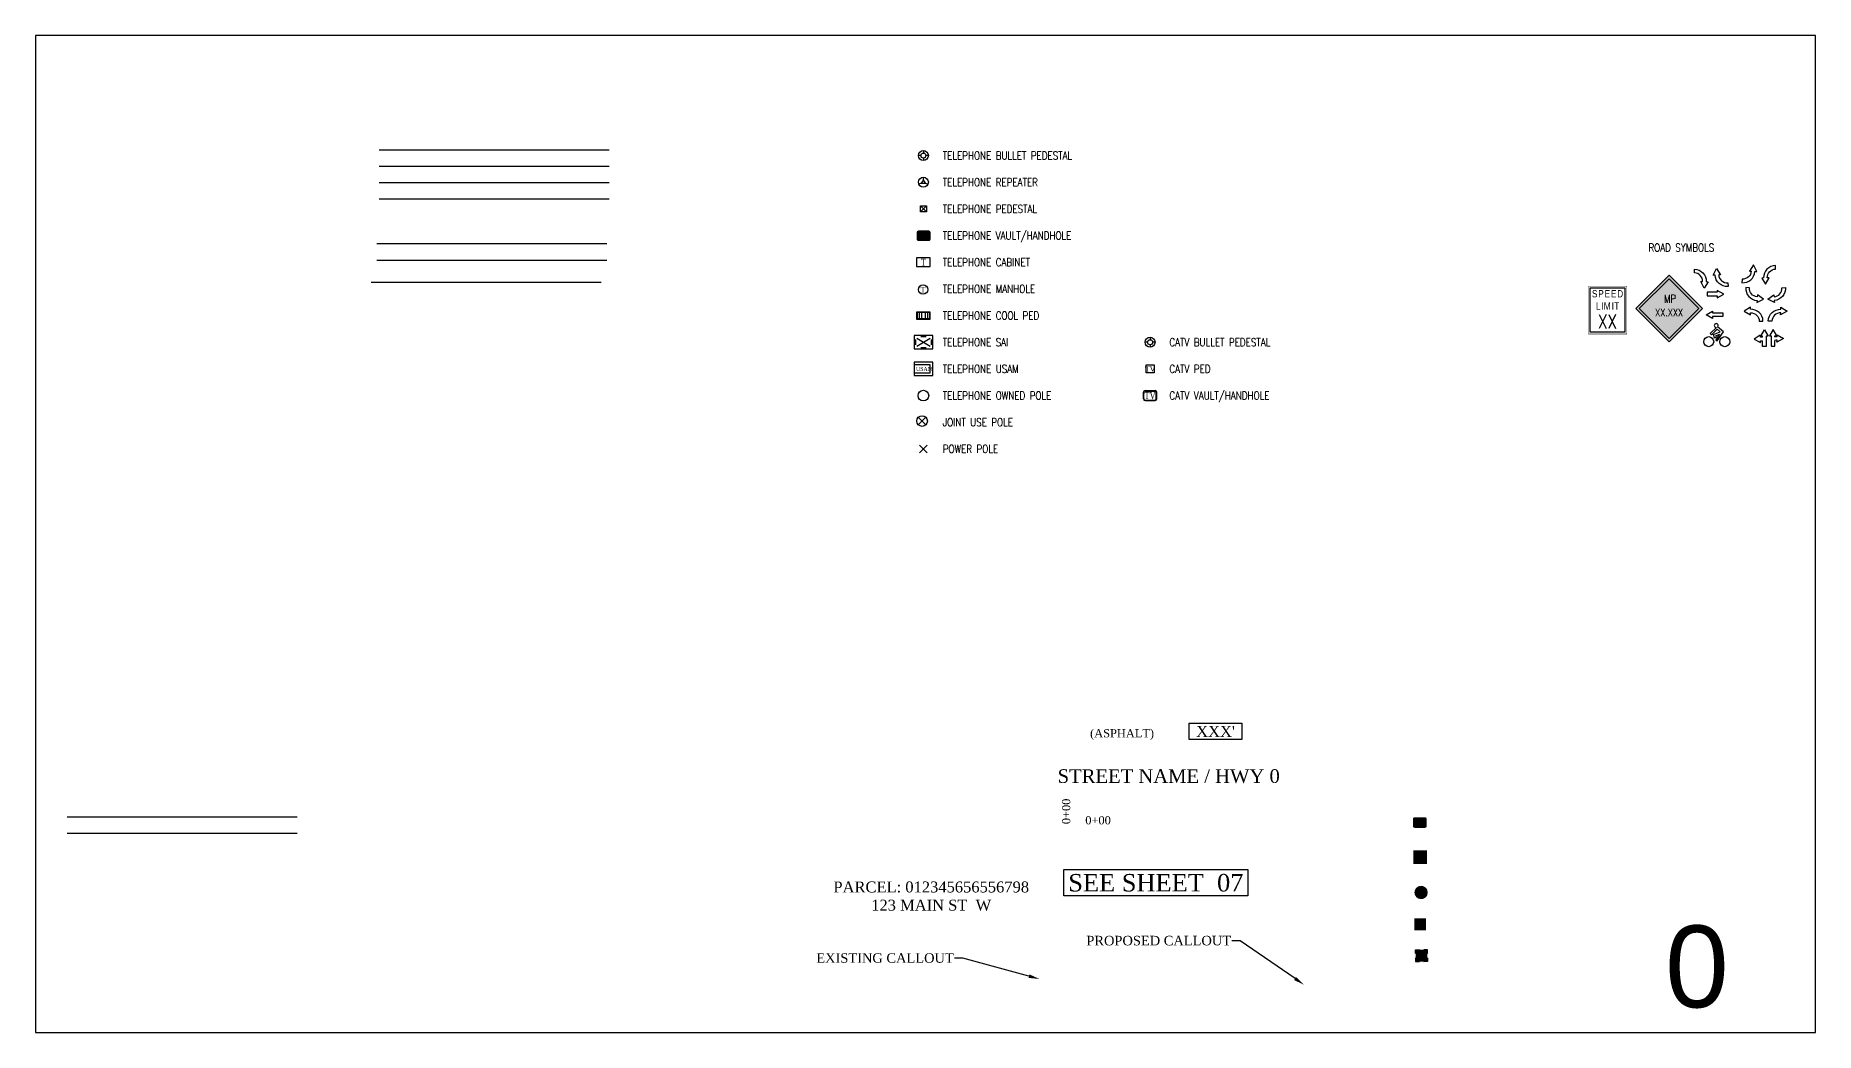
# Model space of a CAD drawing. Header units: feet. Extents: x 865220 to 2822444, y -2240498 to 975731.
# Drawn here: x 2811113 to 2811765, y 957827 to 958192 of the extents above; entities that cross this region are included whole.
import ezdxf
from ezdxf import colors
from ezdxf.entities.mleader import LeaderData, LeaderLine
from ezdxf.enums import TextEntityAlignment as Align
from ezdxf.lldxf.tags import DXFTag
from ezdxf.math import Vec2, Vec3

# ---------------------------------------------------------------- set-up
doc = ezdxf.new("R2010")
doc.units = ezdxf.units.FT
doc.header["$LTSCALE"] = 0.015
doc.header["$MEASUREMENT"] = 0
doc.set_wipeout_variables(frame=1)
for name, color, linetype in [('ADDRESS', 7, 'Continuous'), ('BOC', 7, 'BOC'), ('BORDER', 7, 'Continuous'), ('CATV STRUCT-EX', 30, 'CATV'), ('CENTER_LINE', 7, 'CL'), ('DETAIL', 7, 'Continuous'), ('DIMENSION-PROP', 7, 'Continuous'), ('EASEMENT', 7, 'EASEMENT'), ('ELEC STRUCT-EX', 1, 'Continuous'), ('EOP', 7, 'EOP'), ('F1', 112, 'F1'), ('FOOTAGE', 7, 'Continuous'), ('NOTES', 7, 'Continuous'), ('PUE', 7, 'PUE'), ('RUNNING LINE (AERIAL)', 10, 'Continuous'), ('RW', 174, 'RW'), ('STATIONING', 7, 'Continuous'), ('STREET NAME', 7, 'Continuous'), ('TAIL', 1, 'MST'), ('TEL LINE', 30, 'TEL'), ('TELEPHONE STRUCT-EX', 30, 'Continuous'), ('TELEPHONE STRUCT-PROP', 6, 'Continuous'), ('TRAFFIC LANE', 254, 'LANE')]:
    doc.layers.add(name, color=color, linetype=linetype)
doc.layers.add('RUNNING LINE (UNDERGROUND)', color=10, linetype='Continuous', lineweight=40)
doc.layers.add('WORK BOUNDARY', color=110, linetype='Continuous', lineweight=40)
doc.styles.add('Dimensions 100', font='arial.ttf')
doc.styles.add('Line', font='txt.shx', dxfattribs={"height": 3})
doc.styles.add('RS332', font='romans.shx', dxfattribs={"width": 0.8})
doc.styles.add('SIMPLEX', font='times.ttf', dxfattribs={"width": 0.8})
doc.styles.get("Standard").update_dxf_attribs({"font": 'times.ttf'})
doc.styles.add('Utilities', font='arial.ttf', dxfattribs={"height": 2.5})
tags = doc.linetypes.add('BOC', pattern='A,100,-5,["BOC",Line,S=1,R=0,X=0,Y=-1.5],-12', length=117).pattern_tags.tags
tags[6] = DXFTag(74, 10)
tags = doc.linetypes.add('CATV', pattern='A,20,-5,["CATV",Line,S=1,R=0,X=-2,Y=-1.5],-12', length=37).pattern_tags.tags
tags[6] = DXFTag(74, 10)
tags = doc.linetypes.add('CL', pattern='A,10,-8,8,-8,35,-8,8,-8,20,-5,["C/L",Line,S=1,R=0,X=0,Y=-1.5],-12,10', length=140).pattern_tags.tags
tags[22] = DXFTag(74, 10)
tags = doc.linetypes.add('EASEMENT', pattern='A,20,-4,4,-4,4,-4,4,-5,["ESMT",Line,S=1,R=0,X=-2,Y=-1.5],-12,4,-4', length=69).pattern_tags.tags
tags[18] = DXFTag(74, 10)
tags = doc.linetypes.add('EOP', pattern='A,100,-5,["EOP",Line,S=1,R=0,X=0,Y=-1.5],-12', length=117).pattern_tags.tags
tags[6] = DXFTag(74, 10)
tags = doc.linetypes.add('F1', pattern='A,15,-5,["F1",Line,S=1.5,R=0,X=0,Y=-1.5],-12', length=32).pattern_tags.tags
tags[6] = DXFTag(74, 10)
tags = doc.linetypes.add('LANE', pattern='A,10,-8,8,-8,8,-8,20,-5,["LANE",Line,S=1,R=0,X=0,Y=-1.5],-18,10', length=103).pattern_tags.tags
tags[18] = DXFTag(74, 10)
tags = doc.linetypes.add('MST', pattern='A,5,-5,5,-5,["TAIL",Line,S=1.5,R=0,X=0,Y=-1.5],-20', length=40).pattern_tags.tags
tags[10] = DXFTag(74, 10)
tags = doc.linetypes.add('PUE', pattern='A,20,-4,4,-4,4,-4,4,-5,["PUE",Line,S=1,R=0,X=0,Y=-1.5],-12,4,-4', length=69).pattern_tags.tags
tags[18] = DXFTag(74, 10)
tags = doc.linetypes.add('RW', pattern='A,10,-8,8,-8,8,-8,20,-5,["R/W",Line,S=1,R=0,X=0,Y=-1.5],-12,10', length=97).pattern_tags.tags
tags[18] = DXFTag(74, 10)
tags = doc.linetypes.add('TEL', pattern='A,20,-5,["T",Line,S=1,R=0,X=0,Y=-1.5],-12', length=37).pattern_tags.tags
tags[6] = DXFTag(74, 10)

# ---------------------------------------------------------------- blocks, each defined once
blk = doc.blocks.new("4'x4' BORE PIT")
at = {"color": 6}
blk.add_wipeout([(-2, 2), (2, 2), (2, -2), (-2, -2)], dxfattribs=at)
at = {"ltscale": 40, "true_color": 0xffffff}
h = blk.add_hatch(color=7, dxfattribs=at)
h.dxf.hatch_style = 1
h.paths.add_polyline_path([(-2, -2), (2, -2), (2, 2), (-2, 2)])
at = {"layer": 'RUNNING LINE (UNDERGROUND)', "color": 6, "lineweight": 0, "const_width": 0.3, "flags": 128}
blk.add_lwpolyline([(-2, 2), (2, 2), (2, -2), (-2, -2)], close=True, dxfattribs=at)
blk = doc.blocks.new('NEW HH')
at = {"ltscale": 40, "true_color": 0xffffff}
h = blk.add_hatch(color=7, dxfattribs=at)
h.dxf.hatch_style = 1
h.paths.add_polyline_path([(-0.061, -0.031, 0.414214), (-0.046, -0.046), (0.046, -0.046, 0.414214), (0.061, -0.031), (0.061, 0.031, 0.414214), (0.046, 0.046), (-0.046, 0.046, 0.414214), (-0.061, 0.031)])
at = {"layer": 'RUNNING LINE (UNDERGROUND)', "color": 6, "lineweight": 0, "const_width": 0.005, "flags": 128}
blk.add_lwpolyline([(-0.061, 0.031), (-0.061, -0.031, 0.414214), (-0.046, -0.046), (0.046, -0.046, 0.414214), (0.061, -0.031), (0.061, 0.031, 0.414214), (0.046, 0.046), (-0.046, 0.046, 0.414214)], format="xyb", close=True, dxfattribs=at)
at = {"layer": 'TELEPHONE STRUCT-PROP', "color": 18, "true_color": 0x000000, "style": 'Utilities'}
blk.add_text('HH', height=0.05, dxfattribs=at).set_placement((0, 0), align=Align.MIDDLE_CENTER)
blk = doc.blocks.new('Turn Arrow 1')
at = {"layer": 'TRAFFIC LANE'}
blk.add_lwpolyline([(6.03, 6.95, -0.414017), (1.59, 3.08), (1.47, 1.3, 0.414017), (7.82, 6.82), (8.73, 6.76), (7.14, 10.02), (5.12, 7.01)], format="xyb", close=True, dxfattribs=at).dxf.unprotected_set("ltscale", 0)
blk = doc.blocks.new('Turn Arrow 2')
at = {"layer": 'TRAFFIC LANE'}
blk.add_lwpolyline([(2.39, 4, -0.414017), (6.43, 8.28), (6.38, 10.07, 0.414017), (0.6, 3.95), (-0.32, 3.92), (1.58, 0.84), (3.3, 4.03)], format="xyb", close=True, dxfattribs=at).dxf.unprotected_set("ltscale", 0)
blk = doc.blocks.new('Turn Arrow Hybrid 1')
at = {"layer": 'TRAFFIC LANE', "ltscale": 10}
blk.add_lwpolyline([(26429.56, 28334.88), (26429.56, 28335.33), (26430.46, 28335.33), (26428.67, 28338.45), (26426.85, 28335.31), (26427.77, 28335.32), (26427.8, 28330.31), (26429.59, 28330.32), (26429.57, 28333.06)], dxfattribs=at)
blk.add_lwpolyline([(26429.56, 28334.88, -0.046171), (26430.66, 28334.95), (26430.69, 28335.86), (26433.77, 28333.96), (26430.58, 28332.24), (26430.61, 28333.16, 0.062647), (26429.57, 28333.06, 0.062647)], format="xyb", dxfattribs=at)
blk = doc.blocks.new('Turn Arrow Hybrid 2')
at = {"layer": 'TRAFFIC LANE', "ltscale": 10}
blk.add_lwpolyline([(26423.55, 28334.64, 0.046171), (26422.46, 28334.71), (26422.43, 28335.62), (26419.35, 28333.72), (26422.54, 28332), (26422.51, 28332.92, -0.062647), (26423.54, 28332.82, -0.062647)], format="xyb", dxfattribs=at)
blk.add_lwpolyline([(26423.55, 28334.64), (26423.56, 28335.09), (26422.66, 28335.09), (26424.44, 28338.21), (26426.26, 28335.07), (26425.35, 28335.08), (26425.32, 28330.07), (26423.53, 28330.08), (26423.54, 28332.82)], dxfattribs=at)
blk = doc.blocks.new('TELEPHONE BULLET PEDESTAL')
at = {"layer": 'TELEPHONE STRUCT-EX'}
for p, q in [((-0.9375, 0), (-1.875, 0)), ((-0.9375, 0), (-1.875, 0)), ((0, 1.875), (0, 0.9375)), ((0, 1.875), (0, 0.9375)), ((1.875, 0), (0.9375, 0)), ((1.875, 0), (0.9375, 0)), ((0, -0.9375), (0, -1.875)), ((0, -0.9375), (0, -1.875))]:
    blk.add_line(p, q, dxfattribs=at)
for radius in [1.875, 1.875, 0.9375, 0.9375]:
    blk.add_circle((0, 0), radius, dxfattribs=at)
blk = doc.blocks.new('TELEPHONE REPEATER')
at = {"layer": 'TELEPHONE STRUCT-EX'}
for p, q in [((0, 0.94), (-0.86, -0.37)), ((0, 0.94), (0, 1.88)), ((0.86, -0.37), (0, 0.94)), ((-0.86, -0.37), (-1.73, -0.73)), ((-0.86, -0.37), (0.86, -0.37)), ((0.86, -0.37), (1.73, -0.73))]:
    blk.add_line(p, q, dxfattribs=at)
blk.add_circle((0, 0), 1.88, dxfattribs=at)
blk = doc.blocks.new('TELPED')
at = {"linetype": 'Continuous', "flags": 128}
blk.add_lwpolyline([(0.28, 0.28), (0.28, -0.28), (-0.28, -0.28), (-0.28, 0.28)], close=True, dxfattribs=at)
blk = doc.blocks.new('TELEPHONE PEDESTAL')
at = {"layer": 'TELEPHONE STRUCT-EX'}
for p, q in [((-1.12, 1.12), (1.12, -1.12)), ((1.12, 1.12), (-1.12, -1.12))]:
    blk.add_line(p, q, dxfattribs=at)
at = {"layer": 'TELEPHONE STRUCT-EX', "xscale": 4, "yscale": 4, "zscale": 4}
blk.add_blockref('TELPED', (0, 0), dxfattribs=at)
blk = doc.blocks.new('TELEPHONE MANHOLE')
at = {"layer": 'TELEPHONE STRUCT-EX'}
blk.add_circle((0, 0), 1.76, dxfattribs=at)
at = {"layer": 'TELEPHONE STRUCT-EX', "style": 'SIMPLEX'}
blk.add_text('T', height=2, dxfattribs=at).set_placement((0, 0.01), align=Align.MIDDLE_CENTER)
blk = doc.blocks.new('SAI')
at = {"layer": 'TELEPHONE STRUCT-EX'}
for p, q in [((3.5, 2.5), (-3.5, 2.5)), ((-3.5, 2.5), (-3.5, -2.5)), ((-3, 1), (-3, -1)), ((-2.5, 1.5), (2.5, -1.5)), ((-2.5, -1.5), (2.5, 1.5)), ((1, 2), (-1, 2)), ((3, -1), (3, 1)), ((3.5, -2.5), (3.5, 2.5)), ((-3.5, -2.5), (3.5, -2.5)), ((-1, -2), (1, -2))]:
    blk.add_line(p, q, dxfattribs=at)
blk = doc.blocks.new('TELEPHONE CABINET')
at = {"layer": 'TELEPHONE STRUCT-EX', "linetype": 'Continuous'}
blk.add_lwpolyline([(-2.6, -1.6), (2.6, -1.6), (2.6, 1.6), (-2.6, 1.6)], close=True, dxfattribs=at)
at = {"layer": 'TELEPHONE STRUCT-EX', "style": 'SIMPLEX', "width": 0.8}
blk.add_text('T', height=2.6, dxfattribs=at).set_placement((0, 0), align=Align.MIDDLE_CENTER)
blk = doc.blocks.new('TELEPHONE COOL PED')
at = {"layer": 'TELEPHONE STRUCT-EX'}
for p, q in [((-1.55, 1.23), (-1.55, -1.23)), ((-0.73, 1.23), (-0.73, -1.23)), ((0.73, 1.23), (0.73, -1.23)), ((1.55, 1.23), (1.55, -1.23))]:
    blk.add_line(p, q, dxfattribs=at)
at = {"layer": 'TELEPHONE STRUCT-EX', "flags": 128}
for points in [[(2.46, 1.43), (2.46, -1.43), (-2.46, -1.43), (-2.46, 1.43)], [(2.26, 1.23), (2.26, -1.23), (-2.26, -1.23), (-2.26, 1.23)]]:
    blk.add_lwpolyline(points, close=True, dxfattribs=at)
blk = doc.blocks.new('TELEPHONE USAM')
at = {"layer": 'TELEPHONE STRUCT-EX'}
for p, q in [((-3.5, 2.5), (-3.5, -2.5)), ((3.5, 2.5), (-3.5, 2.5)), ((2.5, 1.5), (-3.5, 1.5)), ((2.5, -1.5), (2.5, 1.5)), ((3.5, -2.5), (3.5, 2.5)), ((-3.5, -1.5), (2.5, -1.5)), ((-3.5, -2.5), (3.5, -2.5))]:
    blk.add_line(p, q, dxfattribs=at)
at = {"layer": 'TELEPHONE STRUCT-EX', "style": 'SIMPLEX', "width": 0.8}
blk.add_text('USAM', height=1.5, dxfattribs=at).set_placement((-2.77, -0.76))
blk = doc.blocks.new('TELEPHONE OWNED POLE')
at = {"layer": 'TELEPHONE STRUCT-EX'}
blk.add_circle((0, 0), 2, dxfattribs=at)
blk = doc.blocks.new('CATV PED')
at = {"layer": 'CATV STRUCT-EX', "flags": 128}
blk.add_lwpolyline([(1.5, -1.5), (-1.5, -1.5), (-1.5, 1.5), (1.5, 1.5)], close=True, dxfattribs=at)
at = {"layer": 'CATV STRUCT-EX', "style": 'SIMPLEX', "width": 0.8}
blk.add_text('TV', height=2, dxfattribs=at).set_placement((0, 0), align=Align.MIDDLE_CENTER)
blk = doc.blocks.new('CATV VAULT - HH')
at = {"layer": 'CATV STRUCT-EX'}
for p, q in [((-2.5, -1.25), (-2.5, 1.25)), ((-2.35, -1.25), (-2.35, 1.25)), ((-1.88, 1.88), (1.88, 1.88)), ((-1.88, 1.72), (1.88, 1.72)), ((2.35, -1.25), (2.35, 1.25)), ((2.5, -1.25), (2.5, 1.25)), ((-1.88, -1.72), (1.88, -1.72)), ((-1.88, -1.88), (1.88, -1.88))]:
    blk.add_line(p, q, dxfattribs=at)
for centre, radius, start, end in [((-1.88, 1.25), 0.625, 90, 180), ((-1.88, 1.25), 0.475, 90, 180), ((1.88, 1.25), 0.625, 0, 90), ((1.88, 1.25), 0.475, 0, 90), ((-1.88, -1.25), 0.625, 180, 270), ((-1.88, -1.25), 0.475, 180, 270), ((1.88, -1.25), 0.625, 270, 0), ((1.88, -1.25), 0.475, 270, 0)]:
    blk.add_arc(centre, radius, start, end, dxfattribs=at)
at = {"layer": 'CATV STRUCT-EX', "style": 'SIMPLEX', "width": 0.8}
blk.add_text('TV', height=2.6, dxfattribs=at).set_placement((0, 0), align=Align.MIDDLE_CENTER)
blk = doc.blocks.new('CATV BULLET PEDESTAL')
at = {"layer": 'CATV STRUCT-EX'}
for p, q in [((-0.9375, 0), (-1.875, 0)), ((-0.9375, 0), (-1.875, 0)), ((0, 1.875), (0, 0.9375)), ((0, 1.875), (0, 0.9375)), ((1.875, 0), (0.9375, 0)), ((1.875, 0), (0.9375, 0)), ((0, -0.9375), (0, -1.875)), ((0, -0.9375), (0, -1.875))]:
    blk.add_line(p, q, dxfattribs=at)
for radius in [1.875, 1.875, 0.9375, 0.9375]:
    blk.add_circle((0, 0), radius, dxfattribs=at)
blk = doc.blocks.new('Power Pole')
at = {"layer": 'ELEC STRUCT-EX'}
for p, q in [((1.38, 1.38), (-1.38, -1.38)), ((-1.38, 1.38), (1.38, -1.38))]:
    blk.add_line(p, q, dxfattribs=at)
blk = doc.blocks.new('EX HH')
at = {"ltscale": 40, "true_color": 0xffffff}
h = blk.add_hatch(color=7, dxfattribs=at)
h.dxf.hatch_style = 1
h.paths.add_polyline_path([(-0.061, -0.031, 0.414214), (-0.046, -0.046), (0.046, -0.046, 0.414214), (0.061, -0.031), (0.061, 0.031, 0.414214), (0.046, 0.046), (-0.046, 0.046, 0.414214), (-0.061, 0.031)])
at = {"color": 30, "const_width": 0.005, "flags": 128}
blk.add_lwpolyline([(-0.061, 0.031), (-0.061, -0.031, 0.414214), (-0.046, -0.046), (0.046, -0.046, 0.414214), (0.061, -0.031), (0.061, 0.031, 0.414214), (0.046, 0.046), (-0.046, 0.046, 0.414214)], format="xyb", close=True, dxfattribs=at)
at = {"layer": 'RUNNING LINE (UNDERGROUND)', "color": 7, "lineweight": -3, "flags": 128}
blk.add_lwpolyline([(-0.054, 0.031), (-0.054, -0.031, 0.414214), (-0.046, -0.038), (0.046, -0.038, 0.414214), (0.054, -0.031), (0.054, 0.031, 0.414214), (0.046, 0.038), (-0.046, 0.038, 0.414214)], format="xyb", close=True, dxfattribs=at)
at = {"layer": 'TELEPHONE STRUCT-PROP', "color": 30, "style": 'Utilities'}
blk.add_text('HH', height=0.05, dxfattribs=at).set_placement((0, 0), align=Align.MIDDLE_CENTER)
blk = doc.blocks.new('*U60')
at = {"ltscale": 40, "true_color": 0xffffff}
h = blk.add_hatch(color=7, dxfattribs=at)
h.dxf.hatch_style = 1
h.paths.add_polyline_path([(0, -13.51), (13.51, 0), (0, 13.51), (-13.51, 0)])
at = {"color": 18, "lineweight": 25, "ltscale": 40, "true_color": 0x000000}
for points in [[(-13.51, 0), (0, 13.51), (13.51, 0), (0, -13.51)], [(-12.09, 0), (0, 12.09), (12.09, 0), (0, -12.09)]]:
    blk.add_lwpolyline(points, close=True, dxfattribs=at)
at = {"layer": 'NOTES', "color": 18, "lineweight": 25, "ltscale": 10, "true_color": 0x000000, "insert": (-3.42, 5.6), "char_height": 3.2, "attachment_point": 1, "style": 'RS332'}
blk.add_mtext_dynamic_manual_height_columns('\\pxqc;MP', width=7.621, gutter_width=24, heights=[0], dxfattribs=at)
at = {"layer": 'NOTES', "color": 18, "lineweight": 25, "ltscale": 3, "true_color": 0x000000, "style": 'RS332', "width": 0.8}
blk.add_attdef('X.XXX', text='', height=3, dxfattribs=at).set_placement((0.02, -3.11), align=Align.CENTER)
blk = doc.blocks.new('SPEED LIMIT')
at = {"color": 7}
blk.add_wipeout([(-11.7, 14.6), (11.7, 14.6), (11.7, -14.6), (-11.7, -14.6)], dxfattribs=at)
at = {"layer": 'NOTES', "color": 7, "ltscale": 10, "const_width": 0.3}
blk.add_lwpolyline([(-11.7, 14.6), (11.7, 14.6), (11.7, -14.6), (-11.7, -14.6)], close=True, dxfattribs=at)
at = {"layer": 'NOTES', "color": 7, "ltscale": 10}
blk.add_lwpolyline([(-10.6, 13.5), (10.6, 13.5), (10.6, -13.5), (-10.6, -13.5)], close=True, dxfattribs=at)
at = {"layer": 'NOTES', "color": 7, "ltscale": 10, "insert": (-6.5, 12.2), "char_height": 4.5, "attachment_point": 1, "style": 'RS332'}
blk.add_mtext_dynamic_manual_height_columns('\\pxqc;{\\fArial|b0|i0|c0|p34;\\T1.15;SPEED LIMIT}', width=13.46, gutter_width=30, heights=[0], dxfattribs=at)
at = {"layer": 'NOTES', "color": 7, "lineweight": 30, "ltscale": 3, "style": 'RS332', "width": 0.8}
blk.add_attdef('X', text='', height=8.5, dxfattribs=at).set_placement((-0.1, -11.3), align=Align.CENTER)
blk = doc.blocks.new('Traffic Arrow')
at = {"layer": 'TRAFFIC LANE'}
blk.add_lwpolyline([(9.01, 0.9), (4, 0.88), (4, 1.78), (0.89, -0.01), (4.02, -1.83), (4.01, -0.91), (9.02, -0.89)], close=True, dxfattribs=at).dxf.unprotected_set("ltscale", 0)
blk = doc.blocks.new('bike')
at = {"layer": 'TRAFFIC LANE', "flags": 128}
for points in [[(-0.3, 1.82), (-1.81, 0.33)], [(-1.81, 0.33), (-1.48, -0.01)], [(0.63, 0.76), (-0.1, 1.36), (-1.48, -0.01)], [(-0.76, -0.74), (-1.04, 0.08), (0.63, 0.76)], [(0.46, 0.19), (-0.48, -1.2), (-0.09, -1.46), (1.39, 0.74), (-0.06, 1.94)], [(-0.32, -0.59), (-0.46, -0.19), (0.46, 0.19)], [(-0.76, -0.74), (-0.32, -0.59)]]:
    blk.add_lwpolyline(points, dxfattribs=at).dxf.unprotected_set("ltscale", 0)
at = {"layer": 'TRAFFIC LANE'}
for centre in [(-2.19, -1.65), (1.72, -1.65)]:
    blk.add_circle(centre, 1.22, dxfattribs=at).dxf.unprotected_set("ltscale", 0)
blk.add_arc((-0.37, 2.28), 0.466, 312.5021, 278.9197, dxfattribs=at).dxf.unprotected_set("ltscale", 0)
blk = doc.blocks.new('JOINT USE POLE')
at = {"layer": 'TELEPHONE STRUCT-EX', "color": 0}
for p, q in [((1.41, 1.41), (-1.41, -1.41)), ((-1.41, 1.41), (1.41, -1.41))]:
    blk.add_line(p, q, dxfattribs=at)
blk.add_circle((0, 0), 2, dxfattribs=at)
blk = doc.blocks.new('Proposed FlowerPot')
at = {"lineweight": 5, "ltscale": 100, "true_color": 0xffffff}
h = blk.add_hatch(color=7, dxfattribs=at)
h.dxf.hatch_style = 1
h.paths.add_polyline_path([(-0.06, 0, 0.414214), (0, -0.06, 0.414214), (0.06, 0, 0.414214), (0, 0.06, 0.414214)])
at = {"lineweight": 5, "ltscale": 100}
blk.add_circle((0, 0), 0.0604, dxfattribs=at)
at = {"layer": 'RUNNING LINE (UNDERGROUND)', "color": 6, "lineweight": 5, "const_width": 0.00907, "flags": 128}
blk.add_lwpolyline([(-0.06, 0, -0.414214), (0, 0.06, -0.414214), (0.06, 0, -0.414214), (0, -0.06, -0.414214), (-0.06, 0)], format="xyb", dxfattribs=at)
at = {"color": 18, "linetype": 'ByBlock', "lineweight": 5, "ltscale": 100, "true_color": 0x000000, "style": 'Dimensions 100'}
blk.add_text('F', height=0.0744, dxfattribs=at).set_placement((-0.029, -0.037))
blk = doc.blocks.new('PFP')
at = {"color": 6}
blk.add_wipeout([(-0.121, 0.121), (0.121, 0.121), (0.121, -0.121), (-0.121, -0.121)], dxfattribs=at)
at = {"ltscale": 40, "true_color": 0xffffff}
h = blk.add_hatch(color=7, dxfattribs=at)
h.dxf.hatch_style = 1
h.paths.add_polyline_path([(-0.121, -0.121), (0.121, -0.121), (0.121, 0.121), (-0.121, 0.121)])
at = {"layer": 'RUNNING LINE (UNDERGROUND)', "color": 6, "lineweight": 0, "const_width": 0.0181, "flags": 128}
blk.add_lwpolyline([(-0.121, 0.121), (0.121, 0.121), (0.121, -0.121), (-0.121, -0.121)], close=True, dxfattribs=at)
at = {"layer": 'RUNNING LINE (UNDERGROUND)', "color": 18, "lineweight": 0, "true_color": 0x000000, "const_width": 0.0181, "flags": 128}
for points in [[(-0.084, -0.084), (0.084, 0.084)], [(-0.084, 0.084), (0.084, -0.084)]]:
    blk.add_lwpolyline(points, dxfattribs=at)
blk = doc.blocks.new('*U65')
at = {"ltscale": 40}
h = blk.add_hatch(color=6, dxfattribs=at)
h.dxf.hatch_style = 1
h.paths.add_polyline_path([(0.121, -0.044), (0.121, 0.044, 0.307805), (0.044, 0.12), (-0.044, 0.12, 0.307805), (-0.121, 0.044), (-0.121, -0.044, 0.307805), (-0.044, -0.12), (0.044, -0.12, 0.307805)])
at = {"ltscale": 100, "true_color": 0x000000}
h = blk.add_hatch(color=18, dxfattribs=at)
h.dxf.hatch_style = 1
h.paths.add_polyline_path([(0.121, -0.12), (0.121, -0.044, -0.307805), (0.044, -0.12)])
h.paths.add_polyline_path([(-0.121, -0.044), (-0.121, -0.12), (-0.044, -0.12, -0.307805)])
h.paths.add_polyline_path([(-0.121, 0.12), (-0.121, 0.044, -0.307805), (-0.044, 0.12)])
h.paths.add_polyline_path([(0.121, 0.044), (0.121, 0.12), (0.044, 0.12, -0.307805)])
at = {"color": 18, "ltscale": 100, "true_color": 0x000000, "flags": 128}
for points in [[(-0.121, 0.12), (-0.044, 0.12, 0.307805), (-0.121, 0.044), (-0.121, 0.12)], [(0.121, 0.12), (0.044, 0.12, -0.307805), (0.121, 0.044), (0.121, 0.12)], [(-0.121, -0.12), (-0.044, -0.12, -0.307805), (-0.121, -0.044), (-0.121, -0.12)], [(0.121, -0.12), (0.044, -0.12, 0.307805), (0.121, -0.044), (0.121, -0.12)]]:
    blk.add_lwpolyline(points, format="xyb", dxfattribs=at)
at = {"color": 7, "lineweight": 50, "ltscale": 100, "true_color": 0xffffff, "flags": 128}
for points in [[(-0.039, 0), (0.039, 0)], [(0, -0.039), (0, 0.039)]]:
    blk.add_lwpolyline(points, dxfattribs=at)

msp = doc.modelspace()

# ---------------------------------------------------------------- linework, layer by layer
at = {"layer": 'BOC', "ltscale": 40, "flags": 128}
msp.add_lwpolyline([(2811238.59, 958137.87), (2811322.87, 958137.87)], dxfattribs=at)
at = {"layer": 'CENTER_LINE', "ltscale": 40, "flags": 128}
msp.add_lwpolyline([(2811238.59, 958149.87), (2811322.87, 958149.87)], dxfattribs=at)
at = {"layer": 'EASEMENT', "ltscale": 40, "flags": 128}
msp.add_lwpolyline([(2811237.77, 958109.5), (2811322.05, 958109.5)], dxfattribs=at)
at = {"layer": 'EOP', "ltscale": 40, "flags": 128}
msp.add_lwpolyline([(2811238.59, 958143.87), (2811322.87, 958143.87)], dxfattribs=at)
at = {"layer": 'F1', "ltscale": 40, "flags": 128}
msp.add_lwpolyline([(2811124.33, 957899.49), (2811208.6, 957899.49)], dxfattribs=at)
at = {"layer": 'PUE', "ltscale": 40, "flags": 128}
msp.add_lwpolyline([(2811237.77, 958115.5), (2811322.05, 958115.5)], dxfattribs=at)
at = {"layer": 'RW', "ltscale": 40, "flags": 128}
msp.add_lwpolyline([(2811238.59, 958131.87), (2811322.87, 958131.87)], dxfattribs=at)
at = {"layer": 'TAIL', "ltscale": 40, "flags": 128}
msp.add_lwpolyline([(2811124.33, 957905.49), (2811208.6, 957905.49)], dxfattribs=at)
at = {"layer": 'TEL LINE', "ltscale": 40, "flags": 128}
msp.add_lwpolyline([(2811235.72, 958101.35), (2811319.99, 958101.35)], dxfattribs=at)

# ---------------------------------------------------------------- block references
for name, p, xscale, yscale, zscale in [('Turn Arrow 1', (2811736.74, 958100.21), 0.7500000000000001, 0.7500000000000001, 0.7500000000000001), ('Turn Arrow 2', (2811745.34, 958099.97), 0.7500000000000001, 0.7500000000000001, 0.7500000000000001), ('Turn Arrow 2', (2811725.24, 958098.61), -0.7500000000000001, 0.7500000000000001, 0.7500000000000001), ('Turn Arrow 1', (2811733.84, 958098.85), -0.7500000000000001, 0.7500000000000001, 0.7500000000000001), ('Turn Arrow Hybrid 2', (2791927.75, 936830.24), 0.7500000000000001, 0.7500000000000001, 0.7500000000000001), ('Turn Arrow Hybrid 1', (2791927.75, 936830.24), 0.7500000000000001, 0.7500000000000001, 0.7500000000000001), ('NEW HH', (2811619.83, 957903.42), 40, 40, 40), ('Proposed FlowerPot', (2811620.29, 957877.81), 37.20833653414967, 37.20833653414967, 37.20833653414967), ('*U65', (2811620.46, 957854.66), 18, 18, 18)]:
    msp.add_blockref(name, p, dxfattribs=dict(xscale=xscale, yscale=yscale, zscale=zscale))
at = {"xscale": 0.9036914640000002, "yscale": 0.9036914640000002, "zscale": 0.9036914640000002}
msp.add_blockref('*U60', (2811711.15, 958091.7), dxfattribs=at).add_auto_attribs({'X.XXX': 'XX.XXX'})
at = {"yscale": 0.7500000000000001, "zscale": 0.7500000000000001}
for name, p, xscale, rotation in [('Turn Arrow 1', (2811738.25, 958100.53), 0.7500000000000001, 270), ('Turn Arrow 1', (2811754.81, 958100.53), -0.7500000000000001, 90), ('Turn Arrow 2', (2811738, 958091.93), 0.7500000000000001, 270), ('Turn Arrow 2', (2811755.05, 958091.93), -0.7500000000000001, 90)]:
    msp.add_blockref(name, p, dxfattribs=dict(at, xscale=xscale, rotation=rotation))
msp.add_blockref('Power Pole', (2811437.97, 958040.3))
at = {"layer": 'CATV STRUCT-EX', "xscale": 0.9768868823137693, "yscale": 0.9768868823137693, "zscale": 0.9768868823137693}
for name, p in [('CATV BULLET PEDESTAL', (2811521.01, 958079.37)), ('CATV PED', (2811521.01, 958069.6)), ('CATV VAULT - HH', (2811521.01, 958059.83))]:
    msp.add_blockref(name, p, dxfattribs=at)
at = {"layer": 'DETAIL', "yscale": 0.75, "zscale": 0.75, "rotation": 180}
for p, xscale in [((2811731.82, 958097.01), 0.75), ((2811724.1, 958089.43), -0.75)]:
    msp.add_blockref('Traffic Arrow', p, dxfattribs=dict(at, xscale=xscale))
at = {"layer": 'DIMENSION-PROP', "xscale": 0.9768868823137693, "yscale": 0.9768868823137693, "zscale": 0.9768868823137693}
for name, p in [('TELEPHONE OWNED POLE', (2811437.97, 958059.83)), ('JOINT USE POLE', (2811437.5, 958050.5))]:
    msp.add_blockref(name, p, dxfattribs=at)
at = {"layer": 'TELEPHONE STRUCT-EX'}
for name, p, xscale, yscale, zscale in [('TELEPHONE BULLET PEDESTAL', (2811437.97, 958147.75), 0.9768868823137693, 0.9768868823137693, 0.9768868823137693), ('TELEPHONE REPEATER', (2811437.97, 958137.98), 0.9768868823137693, 0.9768868823137693, 0.9768868823137693), ('TELEPHONE PEDESTAL', (2811437.97, 958128.22), 0.9768868823137693, 0.9768868823137693, 0.9768868823137693), ('EX HH', (2811438.07, 958118.38), 40, 40, 40), ('TELEPHONE CABINET', (2811437.97, 958108.68), 0.9768868823137693, 0.9768868823137693, 0.9768868823137693), ('TELEPHONE MANHOLE', (2811437.86, 958098.65), 0.9768868823137693, 0.9768868823137693, 0.9768868823137693), ('TELEPHONE COOL PED', (2811437.97, 958089.14), 0.9768868823137693, 0.9768868823137693, 0.9768868823137693), ('SAI', (2811437.97, 958079.37), 0.9768868823137693, 0.9768868823137693, 0.9768868823137693), ('TELEPHONE USAM', (2811437.97, 958069.6), 0.9768868823137693, 0.9768868823137693, 0.9768868823137693)]:
    msp.add_blockref(name, p, dxfattribs=dict(at, xscale=xscale, yscale=yscale, zscale=zscale))
at = {"layer": 'TRAFFIC LANE', "xscale": 1.504757717259673, "yscale": 1.504757717259673, "zscale": 1.504757717259673}
msp.add_blockref('bike', (2811728.96, 958082.07), dxfattribs=at)

# ---------------------------------------------------------------- texts
at = {"layer": 'BORDER', "style": 'RS332', "width": 0.8}
for s, height, p in [('TELEPHONE BULLET PEDESTAL', 2.9307, (2811445.07, 958147.75)), ('TELEPHONE REPEATER', 2.9307, (2811445.07, 958137.98)), ('TELEPHONE PEDESTAL', 2.9307, (2811445.07, 958128.22)), ('TELEPHONE VAULT/HANDHOLE', 2.9307, (2811445.07, 958118.45)), ('ROAD SYMBOLS', 2.9307, (2811703.58, 958114.04)), ('TELEPHONE CABINET', 2.9307, (2811445.07, 958108.68)), ('TELEPHONE MANHOLE', 2.9307, (2811445.07, 958098.91)), ('TELEPHONE COOL PED', 2.9307, (2811445.07, 958089.14)), ('TELEPHONE SAI', 2.9307, (2811445.07, 958079.37)), ('CATV BULLET PEDESTAL', 2.9307, (2811528.1, 958079.37)), ('TELEPHONE USAM', 2.9307, (2811445.07, 958069.6)), ('CATV PED', 2.931, (2811528.1, 958069.6)), ('CATV VAULT/HANDHOLE', 2.9307, (2811528.1, 958059.83)), ('TELEPHONE OWNED POLE', 2.9307, (2811445.07, 958059.83)), ('JOINT USE POLE', 2.9307, (2811445.07, 958050.07)), ('POWER POLE', 2.931, (2811445.07, 958040.3))]:
    msp.add_text(s, height=height, dxfattribs=at).set_placement(p, align=Align.MIDDLE_LEFT)
at = {"layer": 'WORK BOUNDARY', "ltscale": 3, "style": 'Utilities'}
msp.add_text('0', height=30, dxfattribs=at).set_placement((2811709.7, 957835.7))

# ---------------------------------------------------------------- next in the draw order: block references
at = {"layer": 'RUNNING LINE (AERIAL)', "xscale": 0.6, "yscale": 0.6, "zscale": 0.6}
msp.add_blockref('SPEED LIMIT', (2811688.63, 958091.18), dxfattribs=at).add_auto_attribs({'X': 'XX'})

# ---------------------------------------------------------------- next in the draw order: linework, layer by layer
at = {"layer": 'WORK BOUNDARY', "lineweight": -3}
msp.add_lwpolyline([(2811112.75, 957826.54), (2811764.75, 957826.54), (2811764.75, 958191.72), (2811112.75, 958191.72)], close=True, dxfattribs=at)

# ---------------------------------------------------------------- next in the draw order: block references
for name, p, xscale, yscale, zscale in [('PFP', (2811619.97, 957890.73), 19.58057085319607, 19.58057085319607, 19.58057085319607), ("4'x4' BORE PIT", (2811619.99, 957866.15), 1.008214499303968, 1.008214499303968, 1.008214499303968)]:
    msp.add_blockref(name, p, dxfattribs=dict(xscale=xscale, yscale=yscale, zscale=zscale))

# ---------------------------------------------------------------- next in the draw order: texts
at = {"layer": 'ADDRESS', "ltscale": 5, "insert": (2811440.85, 957881.82), "char_height": 4, "attachment_point": 2, "bg_fill": 3, "box_fill_scale": 1.5, "bg_fill_color": 256, "bg_fill_true_color": 13158600, "bg_fill_transparency": 0}
msp.add_mtext('\\pxqc;PARCEL: 012345656556798\\P123 MAIN ST  W', dxfattribs=at)
at = {"layer": 'DETAIL', "ltscale": 5, "insert": (2811510.76, 957937.63), "char_height": 3, "width": 17.8586, "attachment_point": 2, "bg_fill": 3, "box_fill_scale": 1.5, "bg_fill_color": 256, "bg_fill_true_color": 13158600, "bg_fill_transparency": 0}
msp.add_mtext('\\pxqc;(ASPHALT)', dxfattribs=at)
at = {"layer": 'DETAIL', "ltscale": 5, "insert": (2811523.14, 957884.57), "char_height": 6.4, "attachment_point": 2, "bg_fill": 19, "box_fill_scale": 1.25, "bg_fill_color": 256, "bg_fill_transparency": 0}
msp.add_mtext('SEE SHEET  07', dxfattribs=at)
at = {"layer": 'FOOTAGE', "ltscale": 40, "insert": (2811545.01, 957936.81), "char_height": 4, "width": 17.3446, "attachment_point": 5, "bg_fill": 19, "box_fill_scale": 1.25, "bg_fill_color": 256, "bg_fill_transparency": 0}
msp.add_mtext("\\pxqc;XXX'", dxfattribs=at)
at = {"layer": 'STATIONING', "ltscale": 5, "insert": (2811488.78, 957907.51), "char_height": 3, "width": 9.5157, "attachment_point": 2, "rotation": 90, "bg_fill": 3, "box_fill_scale": 1.5, "bg_fill_color": 256, "bg_fill_true_color": 13158600, "bg_fill_transparency": 0}
msp.add_mtext('\\pxqc;0+00', dxfattribs=at)

# ---------------------------------------------------------------- next in the draw order: leaders
at = {"layer": 'DETAIL', "ltscale": 5}
ml = msp.add_multileader_mtext('Standard', dxfattribs=at)
ml.set_content('PROPOSED CALLOUT', color=256)
ml.set_leader_properties()
ml.build(insert=Vec2(0, 0))
ml.multileader.update_dxf_attribs({"has_text_frame": 1, "text_left_attachment_type": 2, "text_right_attachment_type": 2, "dogleg_length": 3})
ctx = ml.context
ctx.base_point, ctx.char_height, ctx.landing_gap_size, ctx.plane_origin = Vec3(2811497.39, 957860.13), 3.5, 1, Vec3(2811601.7, 957876.94)
ctx.left_attachment, ctx.right_attachment, ctx.text_align_type = 2, 2, 1
notes = []
notes.append((ctx, [(0, (1, 1, 0), (2811554, 957860.13), (-1, 0), 3, [(0, [(2811577.43, 957843.99)], 0, [])])]))
ctx.mtext.insert, ctx.mtext.alignment, ctx.mtext.flow_direction = Vec3(2811524.19, 957861.92), 2, 5
ctx.mtext.has_bg_fill, ctx.mtext.bg_color, ctx.mtext.bg_scale_factor, ctx.mtext.bg_transparency, ctx.mtext.use_window_bg_color = 1, -1027028792, 1.5, 0, 1
ml = msp.add_multileader_mtext('Standard', dxfattribs=at)
ml.set_content('EXISTING CALLOUT', color=256)
ml.set_leader_properties()
ml.build(insert=Vec2(0, 0))
ml.multileader.update_dxf_attribs({"text_left_attachment_type": 2, "text_right_attachment_type": 2, "dogleg_length": 3})
ctx = ml.context
ctx.base_point, ctx.char_height, ctx.landing_gap_size, ctx.plane_origin = Vec3(2811398.42, 957853.76), 3.5, 1, Vec3(2811472.81, 957842.29)
ctx.left_attachment, ctx.right_attachment, ctx.text_align_type = 2, 2, 1
notes.append((ctx, [(0, (1, 1, 0), (2811452.42, 957853.76), (-1, 0), 3, [(0, [(2811480.52, 957846.1)], 0, [])])]))
ctx.mtext.insert, ctx.mtext.alignment, ctx.mtext.flow_direction = Vec3(2811423.92, 957855.55), 2, 5
ctx.mtext.has_bg_fill, ctx.mtext.bg_color, ctx.mtext.bg_scale_factor, ctx.mtext.bg_transparency, ctx.mtext.use_window_bg_color = 1, -1027028792, 1.5, 0, 1
for ctx, leaders in notes:
    for number, flags, end, landing, length, lines in leaders:
        leader = LeaderData()
        leader.index, (leader.has_last_leader_line, leader.has_dogleg_vector, leader.attachment_direction) = number, flags
        leader.last_leader_point, leader.dogleg_vector, leader.dogleg_length = Vec3(end), Vec3(landing), length
        for number, points, colour, breaks in lines:
            line = LeaderLine()
            line.index, line.vertices, line.color, line.breaks = number, Vec3.list(points), colors.encode_raw_color(colour), breaks
            leader.lines.append(line)
        ctx.leaders.append(leader)

# ---------------------------------------------------------------- next in the draw order: texts
at = {"layer": 'STATIONING', "ltscale": 5, "insert": (2811501.97, 957905.77), "char_height": 3, "width": 9.5157, "attachment_point": 2, "bg_fill": 3, "box_fill_scale": 1.5, "bg_fill_color": 256, "bg_fill_true_color": 13158600, "bg_fill_transparency": 0}
msp.add_mtext('\\pxqc;0+00', dxfattribs=at)

# ---------------------------------------------------------------- next in the draw order: leaders
at = {"layer": 'STREET NAME', "ltscale": 5}
ml = msp.add_multileader_mtext('Standard', dxfattribs=at)
ml.set_content('STREET NAME / HWY 0', color=256)
ml.set_leader_properties()
ml.build(insert=Vec2(0, 0))
ml.multileader.update_dxf_attribs({"leader_type": 0, "text_left_attachment_type": 2, "text_right_attachment_type": 2, "dogleg_length": 3})
ctx = ml.context
ctx.base_point, ctx.char_height, ctx.plane_origin = Vec3(2811486.44, 957920.32), 5, Vec3(2811590.67, 957908.84)
ctx.left_attachment, ctx.right_attachment, ctx.text_align_type = 2, 2, 1
notes = []
notes.append((ctx, [(0, (1, 1, 0), (2811572.28, 957920.32), (-1, 0), 3, [(0, [(2811598.38, 957912.66)], 0, [])])]))
ctx.mtext.insert, ctx.mtext.alignment, ctx.mtext.flow_direction = Vec3(2811527.86, 957922.94), 2, 5
ctx.mtext.has_bg_fill, ctx.mtext.bg_color, ctx.mtext.bg_scale_factor, ctx.mtext.bg_transparency, ctx.mtext.use_window_bg_color = 1, -1027028792, 1.5, 0, 1
for ctx, leaders in notes:
    for number, flags, end, landing, length, lines in leaders:
        leader = LeaderData()
        leader.index, (leader.has_last_leader_line, leader.has_dogleg_vector, leader.attachment_direction) = number, flags
        leader.last_leader_point, leader.dogleg_vector, leader.dogleg_length = Vec3(end), Vec3(landing), length
        for number, points, colour, breaks in lines:
            line = LeaderLine()
            line.index, line.vertices, line.color, line.breaks = number, Vec3.list(points), colors.encode_raw_color(colour), breaks
            leader.lines.append(line)
        ctx.leaders.append(leader)

doc.saveas('drawing.dxf')
